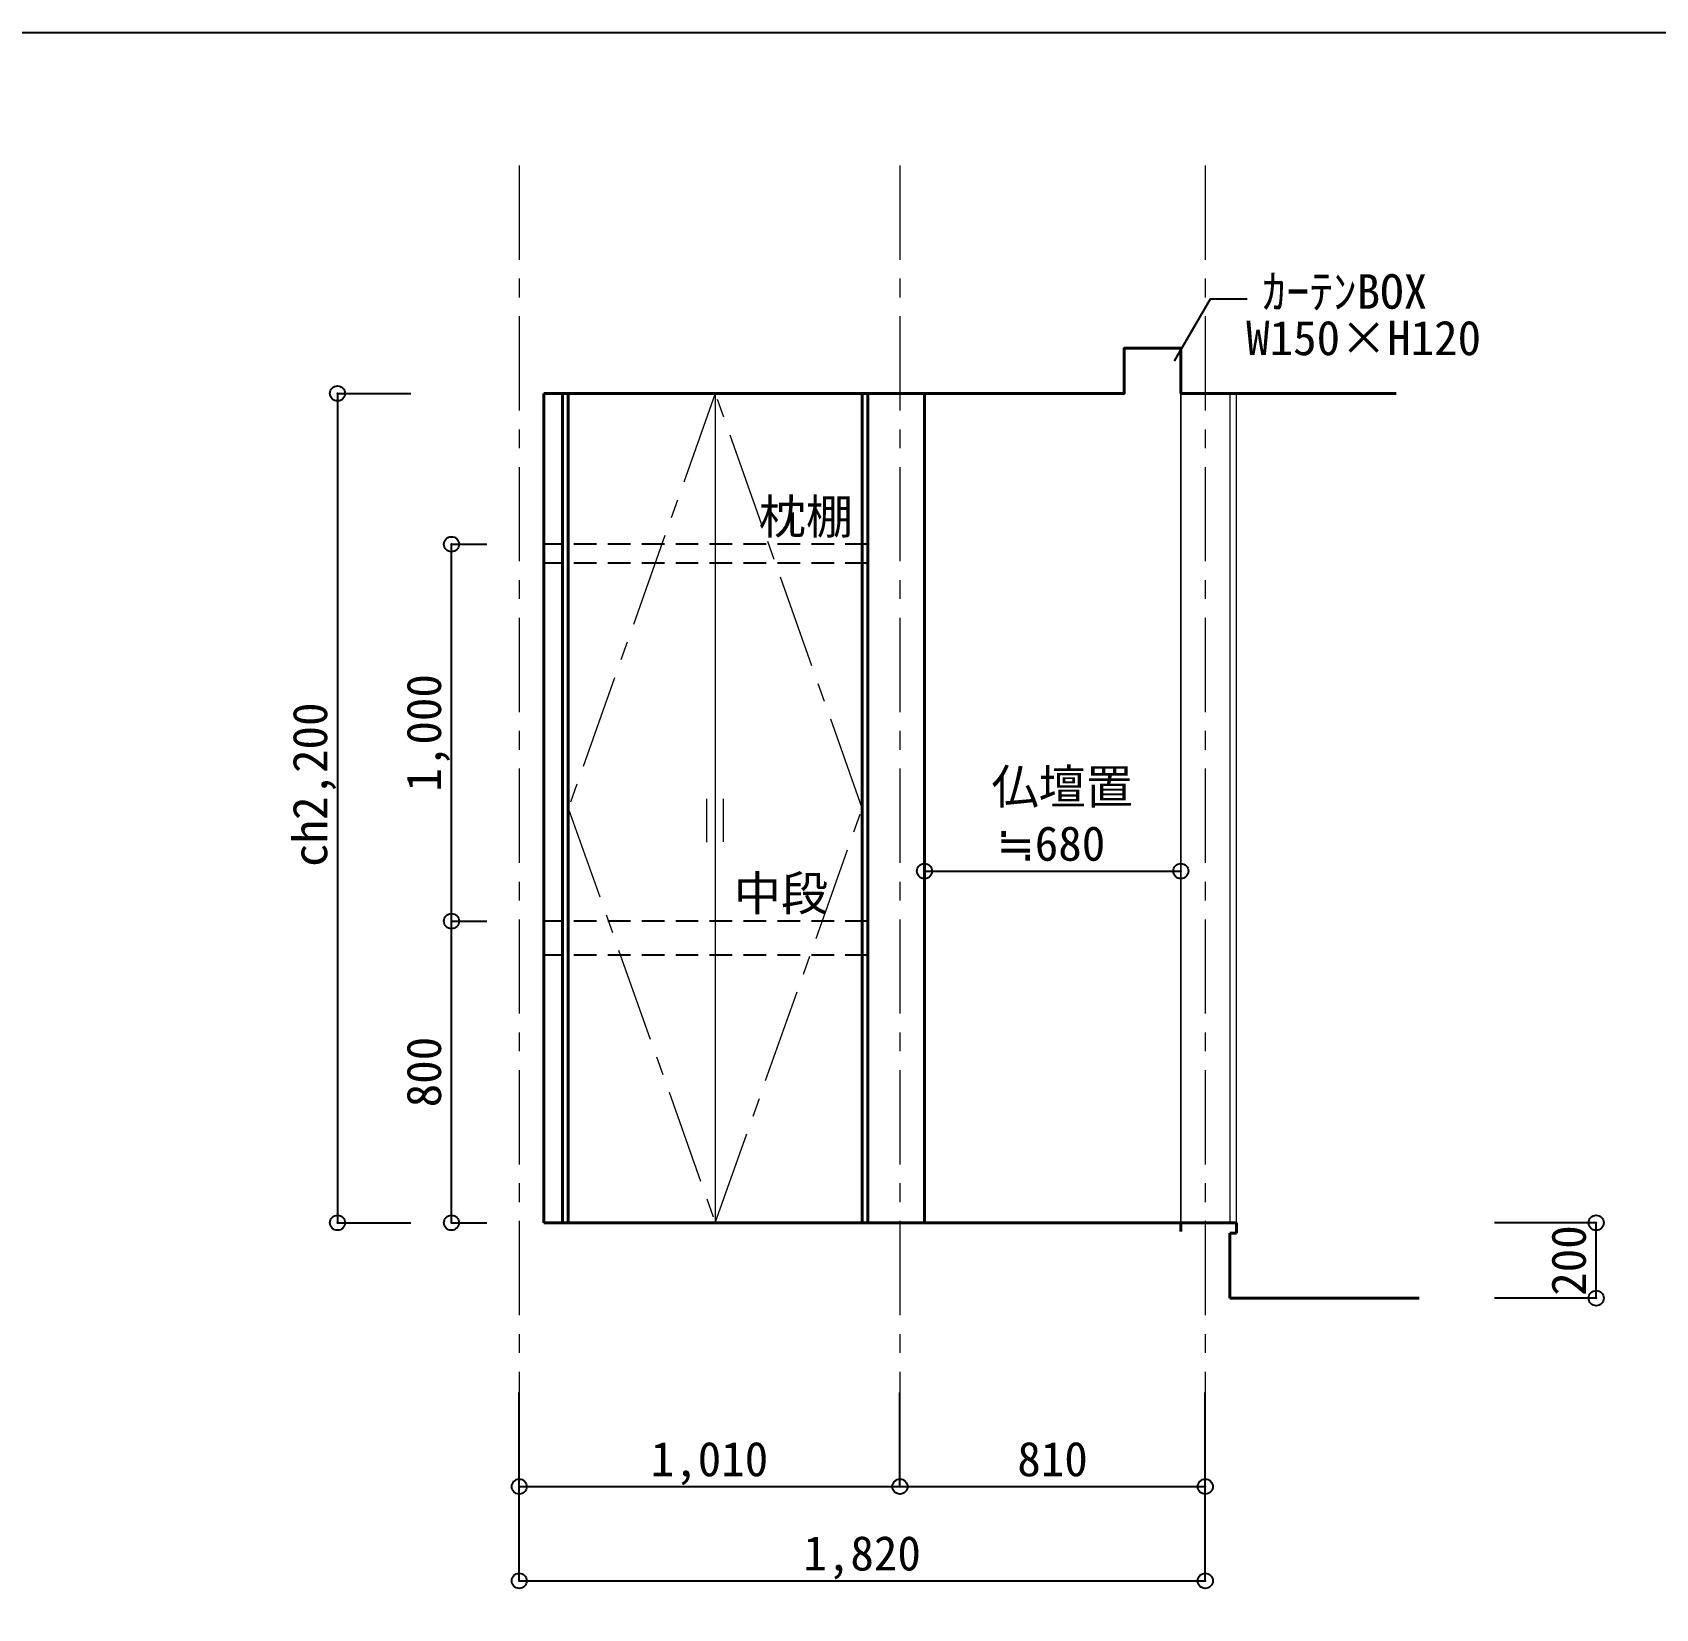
# Model space of a CAD drawing. Units: millimetres at full size, sheet at 1:50. Extents: x -31113 to 29332, y -20209 to 31249.
# Drawn here: x 1240 to 5546, y 2380 to 6561 of the extents above; entities that cross this region are included whole.
import ezdxf
from ezdxf.enums import TextEntityAlignment as Align

# ---------------------------------------------------------------- set-up
doc = ezdxf.new("R2010")
doc.units = ezdxf.units.MM
doc.header["$LTSCALE"] = 50
doc.header["$PDMODE"] = 32
doc.header["$PDSIZE"] = 40
doc.linetypes.add('CHAIN1', pattern=[8, 5, -1, 1, -1])
doc.linetypes.add('DASHED1', pattern=[1.8, 1.2, -0.6])
for name, color, linetype, lineweight in [('B-1_通り芯・通り番号', 1, 'CHAIN1', 18), ('B-2_柱(黄)', 4, 'Continuous', 9), ('B-3_仕上線(黄)', 3, 'Continuous', 40), ('B-4_下地・間柱(水色)', 4, 'DASHED1', 9), ('B-6_住宅設備・造作', 1, 'Continuous', 18), ('B-A_文字', 7, 'Continuous', 25), ('B-F_寸法・方位', 7, 'Continuous', 25), ('F-F_図面枠（共通）', 7, 'Continuous', 25)]:
    doc.layers.add(name, color=color, linetype=linetype, lineweight=lineweight)
doc.styles.add('ＭＳ ゴシック', font='')
doc.styles.get('ＭＳ ゴシック').set_extended_font_data('MS Gothic')

msp = doc.modelspace()

# ---------------------------------------------------------------- linework, layer by layer
at = {"layer": 'B-1_通り芯・通り番号'}
for p, q in [((2531.33, 6208.04), (2531.33, 2453.29)), ((2531.33, 6208.04), (2531.33, 2453.29)), ((3541.33, 6208.04), (3541.33, 2953.29)), ((4351.33, 6208.04), (4351.33, 2453.29))]:
    msp.add_line(p, q, dxfattribs=at)
at = {"layer": 'B-2_柱(黄)'}
for p, q in [((3051.33, 5603.29), (3051.33, 3403.29)), ((4286.33, 3403.29), (4286.33, 5603.29)), ((4434.02, 3403.29), (4434.02, 5603.29)), ((3027.83, 4528.19), (3027.83, 4412.88)), ((3071.98, 4528), (3071.98, 4414.12))]:
    msp.add_line(p, q, dxfattribs=at)
at = {"layer": 'B-3_仕上線(黄)'}
for p, q in [((4286.33, 5723.29), (4286.33, 5603.29)), ((2596.33, 5603.29), (2596.33, 3403.29)), ((2646.33, 5603.29), (2646.33, 3403.29)), ((2661.33, 5603.29), (2661.33, 3403.29)), ((3441.33, 5603.29), (3441.33, 3403.29)), ((3456.33, 5603.29), (3456.33, 3403.29)), ((3606.33, 5603.29), (3606.33, 3403.29)), ((4286.33, 5603.29), (4858.08, 5603.29)), ((4434.02, 3403.29), (2596.33, 3403.29)), ((4286.33, 3403.29), (4286.33, 3380.17)), ((4434.02, 3403.29), (4434.02, 3375.56)), ((4416.33, 3375.56), (4434.02, 3375.56)), ((4416.33, 3375.56), (4416.33, 3203.29)), ((4918.5, 3203.29), (4416.33, 3203.29))]:
    msp.add_line(p, q, dxfattribs=at)
msp.add_lwpolyline([(4286.33, 5723.29), (4136.33, 5723.29), (4136.33, 5603.29), (2596.33, 5603.29)], dxfattribs=at)
at = {"layer": 'B-4_下地・間柱(水色)', "linetype": 'CHAIN1'}
msp.add_lwpolyline([(3051.33, 5603.29), (2661.33, 4503.29), (3051.33, 3403.29), (3441.33, 4503.29)], close=True, dxfattribs=at)
at = {"layer": 'B-6_住宅設備・造作', "color": 4, "lineweight": 9}
for p, q in [((3051.33, 5603.29), (3051.33, 3403.29)), ((4286.33, 5603.29), (4286.33, 3403.29)), ((4416.33, 5603.29), (4416.33, 3403.29))]:
    msp.add_line(p, q, dxfattribs=at)
at = {"layer": 'B-A_文字', "linetype": 'DASHED1'}
for p, q in [((3456.33, 5203.29), (2596.33, 5203.29)), ((3456.33, 5153.29), (2596.33, 5153.29)), ((3456.33, 4203.29), (2596.33, 4203.29)), ((3456.33, 4113.29), (2596.33, 4113.29))]:
    msp.add_line(p, q, dxfattribs=at)
at = {"layer": 'B-A_文字'}
msp.add_lwpolyline([(4269.73, 5690.23), (4364.66, 5854.66), (4462.72, 5854.66)], dxfattribs=at)
at = {"layer": 'B-F_寸法・方位'}
for p, q in [((2049.22, 5603.29), (2049.22, 3403.29)), ((2049.22, 5603.29), (2243.62, 5603.29)), ((2351.34, 4203.29), (2351.34, 5203.29)), ((2351.34, 5203.29), (2445.6, 5203.29)), ((3606.33, 4336.17), (4286.33, 4336.17)), ((2351.34, 3403.29), (2351.34, 4203.29)), ((2351.34, 4203.29), (2445.6, 4203.29)), ((2049.22, 3403.29), (2243.62, 3403.29)), ((2351.34, 3403.29), (2445.6, 3403.29)), ((5388.32, 3403.29), (5118.08, 3403.29)), ((5388.32, 3203.29), (5388.32, 3403.29)), ((5388.32, 3203.29), (5118.08, 3203.29)), ((2531.33, 2703.29), (2531.33, 2953.29)), ((3541.33, 2703.29), (3541.33, 2953.29)), ((4351.33, 2703.29), (4351.33, 2953.29)), ((2531.33, 2453.29), (2531.33, 2703.29)), ((2531.33, 2703.29), (3541.33, 2703.29)), ((3541.33, 2703.29), (4351.33, 2703.29)), ((4351.33, 2453.29), (4351.33, 2703.29)), ((2531.33, 2453.29), (4351.33, 2453.29))]:
    msp.add_line(p, q, dxfattribs=at)
for p in [(2049.22, 5603.29), (2351.34, 5203.29), (3606.33, 4336.17), (4286.33, 4336.17), (2351.34, 4203.29), (2049.22, 3403.29), (2351.34, 3403.29), (5388.32, 3403.29), (5388.32, 3203.29), (2531.33, 2703.29), (3541.33, 2703.29), (4351.33, 2703.29), (2531.33, 2453.29), (4351.33, 2453.29)]:
    msp.add_point(p, dxfattribs=at)
at = {"layer": 'F-F_図面枠（共通）'}
msp.add_lwpolyline([(-10070.27, 6560.92), (9729.73, 6560.92), (9729.73, -7239.08)], dxfattribs=at)

# ---------------------------------------------------------------- texts
at = {"layer": 'B-A_文字', "style": 'ＭＳ ゴシック'}
for s, p in [('ｶｰﾃﾝBOX', (4502.85, 5800.48)), ('W150×H120', (4459.6, 5677.37)), ('枕棚', (3166.7, 5203.38)), ('仏壇置', (3784.11, 4486.99)), ('中段', (3100.72, 4204.21))]:
    msp.add_text(s, height=91.64, dxfattribs=at).set_placement(p, align=Align.BOTTOM_LEFT)
at = {"layer": 'B-F_寸法・方位', "style": 'ＭＳ ゴシック'}
for s, p in [('1,000', (2351.34, 4547.04)), ('ch2,200', (2049.22, 4347.04)), ('800', (2351.34, 3709.54)), ('200', (5388.32, 3209.54))]:
    msp.add_text(s, height=91.64, rotation=90, dxfattribs=at).set_placement(p, align=Align.BOTTOM_LEFT)
for s, p in [('≒680', (3797.54, 4336.17)), ('1,010', (2880.08, 2703.29)), ('810', (3852.58, 2703.29)), ('1,820', (3285.08, 2453.29))]:
    msp.add_text(s, height=91.64, dxfattribs=at).set_placement(p, align=Align.BOTTOM_LEFT)

doc.saveas('drawing.dxf')
